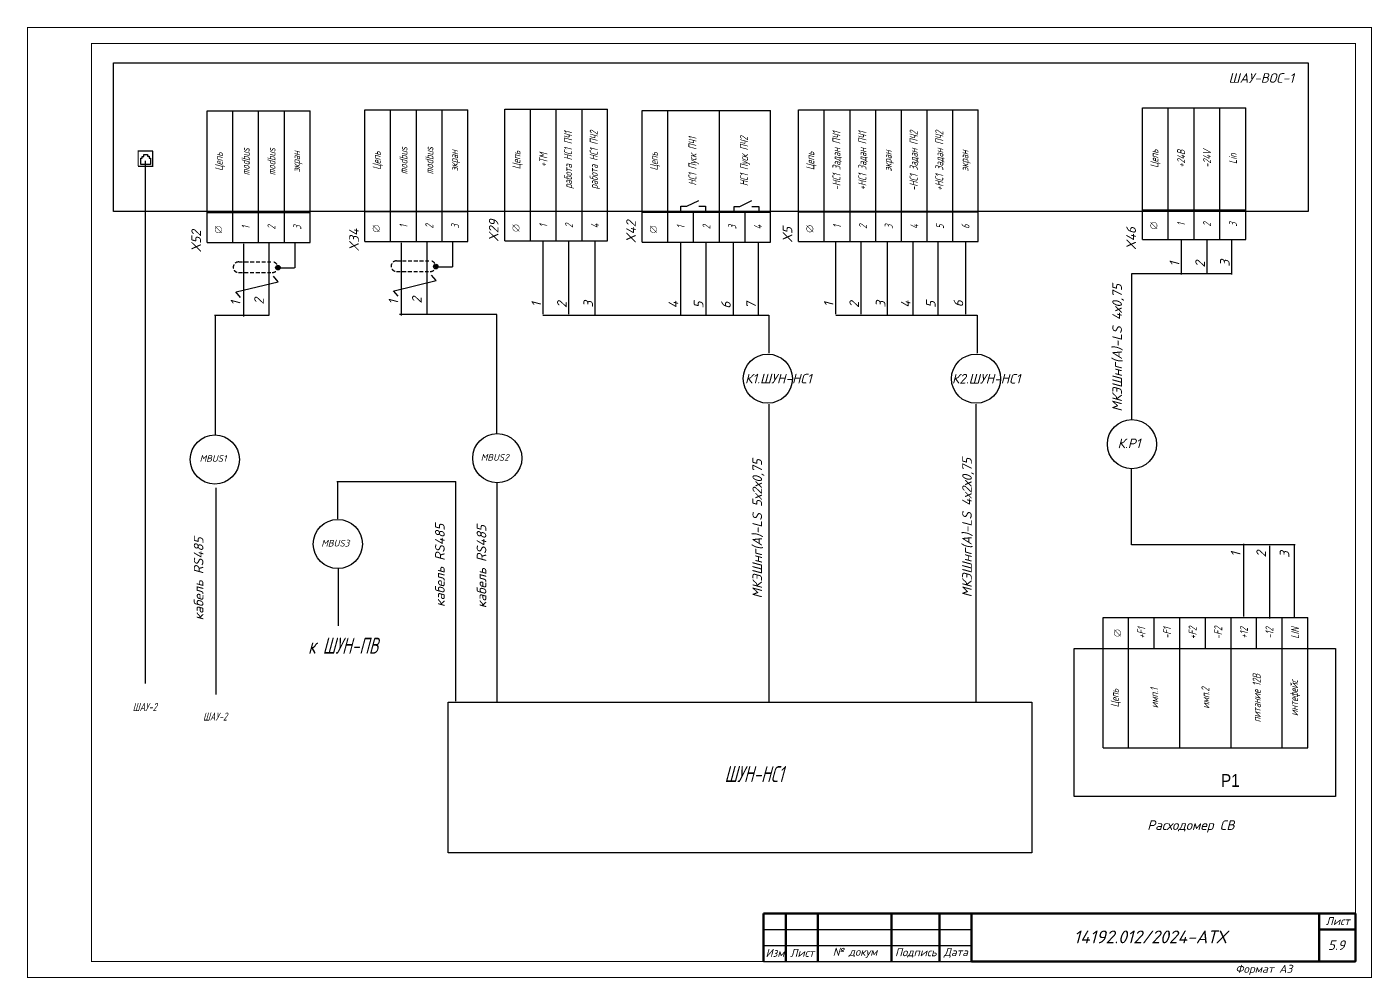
# Model space of a CAD drawing. Header units: millimetres. Extents: x 1510 to 10524, y 7125 to 13164.
# Drawn here: x 6987.4 to 7407.7, y 9588 to 9885.3 of the extents above; entities that cross this region are included whole.
import ezdxf
from ezdxf.enums import TextEntityAlignment as Align

# ---------------------------------------------------------------- set-up
doc = ezdxf.new("R2010")
doc.units = ezdxf.units.MM
doc.header["$LTSCALE"] = 4
doc.set_wipeout_variables(frame=1)
for name, pattern in [('ACAD_ISO02W100', [15, 12, -3]), ('DASHED', [0.75, 0.5, -0.25]), ('SolidLine', [0])]:
    doc.linetypes.add(name, pattern=pattern)
for name, color, linetype in [('G', 5, 'Continuous'), ('RED_2.5mm^2', 1, 'Continuous'), ('SYMS', 7, 'Continuous'), ('Вспомогательная', 1, 'Continuous'), ('Текст', 2, 'Continuous')]:
    doc.layers.add(name, color=color, linetype=linetype)
for name, color, linetype, lineweight in [('SHTAMP', 7, 'SolidLine', 25), ('АК_ЩДУ-CВ_П4_ПОЛНАЯСХ', 141, 'Continuous', 40), ('Основеая', 5, 'Continuous', 60)]:
    doc.layers.add(name, color=color, linetype=linetype, lineweight=lineweight)
doc.styles.add('ISOCPEUR', font='isocpeui.ttf')
doc.styles.add('SC', font='wromrusc.shx', dxfattribs={"width": 0.8, "height": 2.5})
doc.styles.add('Simplex00.10.00', font='simplex.shx')
doc.styles.add('Simplex25.085.15', font='', dxfattribs={"width": 0.85, "oblique": 15, "height": 2.5})
doc.styles.add('ГОСТ', font='isocpeur.ttf', dxfattribs={"oblique": 15})
doc.styles.get('Simplex25.085.15').set_extended_font_data('GOST type A')
doc.linetypes.add('Ethernet_LINE', pattern='A,7.5,-4,["Ethernet",Standard,S=2.5,R=0,X=-2.5,Y=-1.25],-18', length=29.5)
doc.linetypes.add('Modbus_LINE', pattern='A,7.5,-4,["Modbus",Standard,S=2.5,R=0,X=-1.5,Y=-1.25],-15', length=26.5)

# ---------------------------------------------------------------- blocks, each defined once
blk = doc.blocks.new('*T261')
at = {"color": 0, "linetype": 'ByBlock', "lineweight": -2, "transparency": 16777216}
for p, q in [((0, 0), (0, 41.14)), ((0, 41.14), (32.16, 41.14)), ((8, 0), (8, 41.14)), ((16.08, 0), (16.08, 41.14)), ((24.16, 0), (24.16, 41.14)), ((32.16, 0), (32.16, 41.14)), ((0, 9.29), (32.16, 9.29))]:
    blk.add_line(p, q, dxfattribs=at)
at = {"color": 0, "lineweight": -2, "transparency": 16777216}
blk.add_line((0, 0), (32.16, 0), dxfattribs=at)
at = {"color": 0, "linetype": 'Continuous', "lineweight": -2, "transparency": 16777216, "char_height": 2.5, "attachment_point": 5, "rotation": 90, "style": 'Simplex25.085.15'}
for s, insert, width in [('Цепь', (4, 25.21), 28.8496), ('modbus', (12.04, 25.21), 28.8496), ('modbus', (20.12, 25.21), 28.8496), ('экран', (28.16, 25.21), 28.8496), ('1', (12.04, 4.64), 6.286), ('2', (20.12, 4.64), 6.286), ('3', (28.16, 4.64), 6.286)]:
    blk.add_mtext(s, dxfattribs=dict(at, insert=insert, width=width))
blk = doc.blocks.new('Клеммное соединение')
at = {"linetype": 'Continuous'}
blk.add_wipeout([(0, -1), (-0.44, -0.9), (-0.6, -0.8), (-0.71, -0.7), (-0.8, -0.6), (-0.87, -0.5), (-0.92, -0.4), (-0.95, -0.3), (-0.98, -0.2), (-0.99, -0.1), (-0.99, 0), (-0.99, 0.1), (-0.98, 0.2), (-0.95, 0.3), (-0.92, 0.4), (-0.87, 0.5), (-0.8, 0.6), (-0.71, 0.7), (-0.6, 0.8), (-0.44, 0.9), (0, 1), (0.44, 0.9), (0.6, 0.8), (0.71, 0.7), (0.8, 0.6), (0.87, 0.5), (0.92, 0.4), (0.95, 0.3), (0.98, 0.2), (0.99, 0.1), (1, 0), (0.99, -0.1), (0.98, -0.2), (0.95, -0.3), (0.92, -0.4), (0.87, -0.5), (0.8, -0.6), (0.71, -0.7), (0.6, -0.8), (0.44, -0.9)], dxfattribs=at)
at = {"color": 0, "linetype": 'Continuous', "lineweight": -2, "const_width": 0.15}
blk.add_lwpolyline([(-1.06, -1.06), (1.06, 1.06)], dxfattribs=at)
blk.add_lwpolyline([(-1, 0, 1), (1, 0, 1)], format="xyb", close=True, dxfattribs=at)
blk = doc.blocks.new('WDDOT')
for radius in [0.72, 0.449, 0.223]:
    blk.add_circle((0, 0), radius)
blk = doc.blocks.new('Формат А3')
at = {"color": 0, "linetype": 'Continuous', "const_width": 0.3}
for points in [[(-420, 297), (0, 297), (0, 0), (-420, 0)], [(-400, 5), (-400, 292), (-5, 292), (-5, 5)]]:
    blk.add_lwpolyline(points, close=True, dxfattribs=at)
at = {"color": 0, "linetype": 'Continuous', "style": 'Simplex00.10.00', "oblique": 15}
blk.add_text('Формат А3', height=2.5, dxfattribs=at).set_placement((-33.67, 2.75), align=Align.MIDDLE_CENTER)
blk = doc.blocks.new('*T274')
at = {"color": 0, "linetype": 'ByBlock', "lineweight": -2, "transparency": 16777216}
for p, q in [((0, 0), (0, 41.14)), ((0, 41.14), (32.16, 41.14)), ((8, 0), (8, 41.14)), ((16.08, 0), (16.08, 41.14)), ((24.16, 0), (24.16, 41.14)), ((32.16, 0), (32.16, 41.14)), ((0, 9.29), (32.16, 9.29))]:
    blk.add_line(p, q, dxfattribs=at)
at = {"color": 0, "lineweight": -2, "transparency": 16777216}
blk.add_line((0, 0), (32.16, 0), dxfattribs=at)
at = {"color": 0, "linetype": 'Continuous', "lineweight": -2, "transparency": 16777216, "char_height": 2.5, "attachment_point": 5, "rotation": 90, "style": 'Simplex25.085.15'}
for s, insert, width in [('работа НС1 ПЧ1', (20.12, 25.21), 28.8496), ('работа НС1 ПЧ2', (28.16, 25.21), 28.8496), ('Цепь', (4, 25.21), 28.8496), ('+ТМ', (12.04, 25.21), 28.8496), ('1', (12.04, 4.64), 6.286), ('2', (20.12, 4.64), 6.286), ('4', (28.16, 4.64), 6.286)]:
    blk.add_mtext(s, dxfattribs=dict(at, insert=insert, width=width))
blk = doc.blocks.new('*T275')
at = {"color": 0, "linetype": 'ByBlock', "lineweight": -2, "transparency": 16777216}
for p, q in [((0, 0), (0, 41.14)), ((0, 41.14), (40.16, 41.14)), ((8, 0), (8, 41.14)), ((24.16, 0), (24.16, 41.14)), ((40.16, 0), (40.16, 41.14)), ((0, 9.29), (40.16, 9.29)), ((16.08, 0), (16.08, 9.29)), ((32.16, 0), (32.16, 9.29))]:
    blk.add_line(p, q, dxfattribs=at)
at = {"color": 0, "lineweight": -2, "transparency": 16777216}
blk.add_line((0, 0), (40.16, 0), dxfattribs=at)
at = {"color": 0, "linetype": 'Continuous', "lineweight": -2, "transparency": 16777216, "char_height": 2.5, "attachment_point": 5, "rotation": 90, "style": 'Simplex25.085.15'}
for s, insert, width in [('НС1 Пуск ПЧ1', (16.08, 25.21), 28.8496), ('НС1 Пуск ПЧ2', (32.16, 25.21), 28.8496), ('Цепь', (4, 25.21), 28.8496), ('1', (12.04, 4.64), 6.286), ('2', (20.12, 4.64), 6.286), ('3', (28.16, 4.64), 6.286), ('4', (36.16, 4.64), 6.286)]:
    blk.add_mtext(s, dxfattribs=dict(at, insert=insert, width=width))
blk = doc.blocks.new('*T276')
at = {"color": 0, "linetype": 'ByBlock', "lineweight": -2, "transparency": 16777216}
for p, q in [((0, 0), (0, 41.14)), ((0, 41.14), (56.16, 41.14)), ((8, 0), (8, 41.14)), ((16.08, 0), (16.08, 41.14)), ((24.16, 0), (24.16, 41.14)), ((32.16, 0), (32.16, 41.14)), ((40.16, 0), (40.16, 41.14)), ((48.16, 0), (48.16, 41.14)), ((56.16, 0), (56.16, 41.14)), ((0, 9.29), (56.16, 9.29))]:
    blk.add_line(p, q, dxfattribs=at)
at = {"color": 0, "lineweight": -2, "transparency": 16777216}
blk.add_line((0, 0), (56.16, 0), dxfattribs=at)
at = {"color": 0, "linetype": 'Continuous', "lineweight": -2, "transparency": 16777216, "char_height": 2.5, "attachment_point": 5, "rotation": 90, "style": 'Simplex25.085.15'}
for s, insert, width in [('-НС1 Задан ПЧ1', (12.04, 25.21), 28.8496), ('+НС1 Задан ПЧ1', (20.12, 25.21), 28.8496), ('-НС1 Задан ПЧ2', (36.16, 25.21), 28.8496), ('+НС1 Задан ПЧ2', (44.16, 25.21), 28.8496), ('Цепь', (4, 25.21), 28.8496), ('экран', (28.16, 25.21), 28.8496), ('экран', (52.16, 25.21), 28.8496), ('1', (12.04, 4.64), 6.286), ('2', (20.12, 4.64), 6.286), ('3', (28.16, 4.64), 6.286), ('4', (36.16, 4.64), 6.286), ('5', (44.16, 4.64), 6.286), ('6', (52.16, 4.64), 6.286)]:
    blk.add_mtext(s, dxfattribs=dict(at, insert=insert, width=width))
blk = doc.blocks.new('*T273')
at = {"color": 0, "linetype": 'ByBlock', "lineweight": -2, "transparency": 16777216}
for p, q in [((0, 0), (0, 41.14)), ((0, 41.14), (32.16, 41.14)), ((8, 0), (8, 41.14)), ((16.08, 0), (16.08, 41.14)), ((24.16, 0), (24.16, 41.14)), ((32.16, 0), (32.16, 41.14)), ((0, 9.29), (32.16, 9.29))]:
    blk.add_line(p, q, dxfattribs=at)
at = {"color": 0, "lineweight": -2, "transparency": 16777216}
blk.add_line((0, 0), (32.16, 0), dxfattribs=at)
at = {"color": 0, "linetype": 'Continuous', "lineweight": -2, "transparency": 16777216, "char_height": 2.5, "attachment_point": 5, "rotation": 90, "style": 'Simplex25.085.15'}
for s, insert, width in [('Цепь', (4, 25.21), 28.8496), ('modbus', (12.04, 25.21), 28.8496), ('modbus', (20.12, 25.21), 28.8496), ('экран', (28.16, 25.21), 28.8496), ('1', (12.04, 4.64), 6.286), ('2', (20.12, 4.64), 6.286), ('3', (28.16, 4.64), 6.286)]:
    blk.add_mtext(s, dxfattribs=dict(at, insert=insert, width=width))
blk = doc.blocks.new('*T268')
at = {"color": 0, "linetype": 'ByBlock', "lineweight": -2, "transparency": 16777216}
for p, q in [((0, 0), (0, 41.14)), ((0, 41.14), (32.24, 41.14)), ((8, 0), (8, 41.14)), ((16.08, 0), (16.08, 41.14)), ((24.16, 0), (24.16, 41.14)), ((32.24, 0), (32.24, 41.14)), ((0, 9.29), (32.24, 9.29))]:
    blk.add_line(p, q, dxfattribs=at)
at = {"color": 0, "lineweight": -2, "transparency": 16777216}
blk.add_line((0, 0), (32.24, 0), dxfattribs=at)
at = {"color": 0, "linetype": 'Continuous', "lineweight": -2, "transparency": 16777216, "char_height": 2.5, "attachment_point": 5, "rotation": 90, "style": 'Simplex25.085.15'}
for s, insert, width in [('Цепь', (4, 25.21), 28.8496), ('+24B', (12.04, 25.21), 28.8496), ('-24V', (20.12, 25.21), 28.8496), ('Lin', (28.2, 25.21), 28.8496), ('1', (12.04, 4.64), 6.286), ('2', (20.12, 4.64), 6.286), ('3', (28.2, 4.64), 6.286)]:
    blk.add_mtext(s, dxfattribs=dict(at, insert=insert, width=width))
blk = doc.blocks.new('*T269')
at = {"color": 0, "linetype": 'ByBlock', "lineweight": -2, "transparency": 16777216}
for p, q in [((0, 0), (0, 40.67)), ((0, 40.67), (64, 40.67)), ((8, 0), (8, 40.67)), ((16, 31), (16, 40.67)), ((24, 0), (24, 40.67)), ((32, 31), (32, 40.67)), ((40, 0), (40, 40.67)), ((48, 31), (48, 40.67)), ((56, 0), (56, 40.67)), ((64, 0), (64, 40.67)), ((0, 31), (64, 31)), ((8, 0), (64, 0))]:
    blk.add_line(p, q, dxfattribs=at)
at = {"color": 0, "lineweight": -2, "transparency": 16777216}
blk.add_line((0, 0), (8, 0), dxfattribs=at)
at = {"color": 0, "linetype": 'Continuous', "lineweight": -2, "transparency": 16777216, "char_height": 2.5, "attachment_point": 5, "rotation": 90, "style": 'Simplex25.085.15'}
for s, insert, width in [('+F1', (12, 35.83), 6.6745), ('-F1', (20, 35.83), 6.6745), ('+F2', (28, 35.83), 6.6745), ('-F2', (36, 35.83), 6.6745), ('+12', (44, 35.83), 6.6745), ('-12', (52, 35.83), 6.6745), ('LIN', (60, 35.83), 6.6745), ('питание 12В', (48, 15.5), 27.9958), ('интефейс', (60, 15.5), 27.9958), ('Цепь', (4, 15.5), 27.9958), ('имп.1', (16, 15.5), 27.9958), ('имп.2', (32, 15.5), 27.9958)]:
    blk.add_mtext(s, dxfattribs=dict(at, insert=insert, width=width))

msp = doc.modelspace()

# ---------------------------------------------------------------- linework, layer by layer
at = {"ltscale": 0.2}
for p, q in [((7022.94, 9842.36), (7022.94, 9844.25)), ((7022.94, 9844.25), (7023.34, 9844.25)), ((7023.34, 9844.25), (7023.34, 9844.86)), ((7023.34, 9844.86), (7023.94, 9844.86)), ((7023.94, 9844.86), (7023.94, 9845.45)), ((7023.94, 9845.45), (7025.02, 9845.45)), ((7023.97, 9845.45), (7025.01, 9845.45)), ((7025.01, 9845.45), (7025.01, 9844.87)), ((7025.01, 9844.87), (7025.61, 9844.87)), ((7025.61, 9844.87), (7025.61, 9844.25)), ((7025.61, 9844.25), (7026.01, 9844.25)), ((7026.01, 9844.25), (7026.01, 9842.36)), ((7026.01, 9842.36), (7022.94, 9842.36))]:
    msp.add_line(p, q, dxfattribs=at)
at = {"linetype": 'DASHED', "ltscale": 0.6}
for p, q in [((7053.55, 9811.85), (7063.61, 9811.85)), ((7102.87, 9812.17), (7112.94, 9812.17)), ((7053.49, 9808.56), (7063.55, 9808.56)), ((7102.82, 9808.88), (7112.87, 9808.88))]:
    msp.add_line(p, q, dxfattribs=at)
at = {"linetype": 'ACAD_ISO02W100'}
for p, q in [((7065.74, 9810.06), (7071.02, 9810.06)), ((7115.06, 9810.38), (7120.35, 9810.38))]:
    msp.add_line(p, q, dxfattribs=at)
at = {"ltscale": 0.6}
for p, q in [((7052.75, 9802.51), (7065.91, 9805.69)), ((7065.9, 9805.69), (7064.44, 9807.41)), ((7102.07, 9802.83), (7115.24, 9806.01)), ((7115.22, 9806.01), (7113.76, 9807.74)), ((7054.08, 9800.78), (7052.62, 9802.51)), ((7103.4, 9801.11), (7101.94, 9802.83))]:
    msp.add_line(p, q, dxfattribs=at)
at = {"color": 7, "ltscale": 0.2}
msp.add_lwpolyline([(7014.45, 9874.08), (7387.64, 9874.08), (7387.64, 9827.62), (7014.45, 9827.62)], close=True, dxfattribs=at)
at = {"color": 0, "ltscale": 1.2}
msp.add_lwpolyline([(7314.6, 9691.01), (7396.27, 9691.01), (7396.27, 9644.78), (7314.6, 9644.78)], close=True, dxfattribs=at)
at = {"ltscale": 0.6}
msp.add_lwpolyline([(7118.94, 9674.31), (7301.36, 9674.31), (7301.36, 9627.16), (7118.94, 9627.16)], close=True, dxfattribs=at)
at = {"linetype": 'DASHED', "ltscale": 0.6}
for centre, start, end in [((7053.47, 9810.21), 87.3959, 270), ((7064.1, 9810.19), 267.3959, 90), ((7102.8, 9810.54), 87.3959, 270), ((7113.42, 9810.52), 267.3959, 90)]:
    msp.add_arc(centre, 1.64, start, end, dxfattribs=at)
at = {"layer": 'G', "color": 0, "ltscale": 0.2}
for p, q in [((7193.51, 9829.29), (7197.26, 9831.09)), ((7210.11, 9829.21), (7213.86, 9831.01)), ((7191.7, 9827.43), (7191.7, 9829.29)), ((7191.7, 9829.29), (7193.51, 9829.29)), ((7197.26, 9829.29), (7199.41, 9829.29)), ((7199.41, 9829.29), (7199.41, 9827.49)), ((7208.3, 9827.35), (7208.3, 9829.21)), ((7208.3, 9829.21), (7210.11, 9829.21)), ((7213.86, 9829.21), (7216.01, 9829.21)), ((7216.01, 9829.21), (7216.01, 9827.41))]:
    msp.add_line(p, q, dxfattribs=at)
at = {"layer": 'G', "color": 3, "ltscale": 0.2}
msp.add_line((7062.99, 9795.16), (7045.97, 9795.16), dxfattribs=at)
at = {"layer": 'G', "color": 0}
for points in [[(7219.19, 9767.43), (7219.19, 9674.3)], [(7283.9, 9767.44), (7283.9, 9674.31)]]:
    msp.add_lwpolyline(points, dxfattribs=at)
at = {"layer": 'RED_2.5mm^2', "color": 5, "linetype": 'Ethernet_LINE', "ltscale": 0.2}
msp.add_line((7024.39, 9680.09), (7024.39, 9843.46), dxfattribs=at)
at = {"layer": 'RED_2.5mm^2', "color": 6, "linetype": 'Modbus_LINE', "ltscale": 0.2}
for p, q in [((7046.29, 9757.79), (7046.29, 9794.93)), ((7134.22, 9795.48), (7103.81, 9795.48)), ((7134.22, 9758.19), (7134.22, 9795.48)), ((7084.19, 9743.22), (7121.33, 9743.22)), ((7084.49, 9731.57), (7084.49, 9743.22)), ((7121.33, 9674.54), (7121.33, 9743.22)), ((7134.33, 9674.16), (7134.33, 9742.83)), ((7046.47, 9676.68), (7046.47, 9741.25))]:
    msp.add_line(p, q, dxfattribs=at)
msp.add_lwpolyline([(7084.64, 9716.03), (7084.64, 9698.13)], dxfattribs=at)
at = {"layer": 'SYMS', "linetype": 'Continuous', "ltscale": 0.2}
for p, q in [((7280.63, 9818.26), (7280.63, 9795.58)), ((7348.02, 9818.92), (7348.02, 9807.95)), ((7356.01, 9818.9), (7356.01, 9808.43)), ((7363.75, 9818.93), (7363.75, 9807.96)), ((7054.99, 9817.49), (7054.99, 9794.8)), ((7062.99, 9817.84), (7062.99, 9795.16)), ((7071.03, 9817.85), (7071.03, 9810.01)), ((7104.32, 9817.81), (7104.32, 9795.13)), ((7112.31, 9818.16), (7112.31, 9795.48)), ((7120.36, 9818.18), (7120.36, 9810.33)), ((7148.61, 9818.2), (7148.61, 9795.51)), ((7156.59, 9818.18), (7156.59, 9795.5)), ((7164.78, 9818.1), (7164.78, 9795.42)), ((7191.62, 9817.94), (7191.62, 9795.25)), ((7199.47, 9817.88), (7199.47, 9795.2)), ((7208.01, 9817.83), (7208.01, 9795.14)), ((7215.87, 9817.77), (7215.87, 9795.08)), ((7239.96, 9818.2), (7239.96, 9795.51)), ((7247.94, 9818.18), (7247.94, 9795.5)), ((7256.13, 9818.1), (7256.13, 9795.42)), ((7264.16, 9818.1), (7264.16, 9795.42)), ((7272.02, 9818.05), (7272.02, 9795.36)), ((7367.5, 9723.72), (7367.5, 9701.04)), ((7375.6, 9723.12), (7375.6, 9700.43)), ((7383.29, 9723.4), (7383.29, 9700.72))]:
    msp.add_line(p, q, dxfattribs=at)
at = {"layer": 'SYMS', "linetype": 'Continuous', "lineweight": 30, "ltscale": 0.2}
for points in [[(7363.87, 9808.11), (7332.53, 9808.11), (7332.53, 9762.57)], [(7148.61, 9795.25), (7219.17, 9795.25), (7219.17, 9783.37)], [(7240.07, 9795.25), (7284.25, 9795.25), (7284.25, 9783.37)], [(7383.6, 9723.41), (7332.44, 9723.41), (7332.44, 9747.21)]]:
    msp.add_lwpolyline(points, dxfattribs=at)
at = {"layer": 'SYMS', "linetype": 'Continuous', "ltscale": 0.2}
for centre in [(7218.84, 9775.38), (7283.92, 9775.38), (7332.63, 9754.89)]:
    msp.add_circle(centre, 7.68, dxfattribs=at)
at = {"layer": 'SYMS', "color": 7, "linetype": 'Continuous', "ltscale": 0.2}
for centre in [(7046.07, 9750.11), (7134.33, 9750.51), (7084.51, 9723.7)]:
    msp.add_circle(centre, 7.68, dxfattribs=at)
at = {"layer": 'АК_ЩДУ-CВ_П4_ПОЛНАЯСХ', "color": 7, "const_width": 0.4}
for points in [[(7026.77, 9846.54), (7022.01, 9846.54)], [(7022.13, 9846.65), (7022.13, 9846.65), (7022.13, 9841.87)], [(7026.66, 9846.54), (7026.66, 9846.54), (7026.66, 9841.75)], [(7026.66, 9846.54), (7026.66, 9846.54), (7026.66, 9841.75)], [(7026.86, 9841.75), (7022.08, 9841.75)]]:
    msp.add_lwpolyline(points, dxfattribs=at)
at = {"layer": 'Вспомогательная', "color": 7}
for p, q in [((7217.51, 9603.17), (7282.51, 9603.17)), ((7217.51, 9598.17), (7282.51, 9598.17)), ((7217.51, 9593.17), (7282.51, 9593.17))]:
    msp.add_line(p, q, dxfattribs=at)
at = {"layer": 'Основеая', "color": 7}
for p, q in [((7217.51, 9608.17), (7217.51, 9593.17)), ((7402.51, 9608.17), (7217.51, 9608.17)), ((7224.51, 9608.17), (7224.51, 9593.17)), ((7234.51, 9608.17), (7234.51, 9593.17)), ((7257.51, 9608.17), (7257.51, 9593.17)), ((7272.51, 9608.17), (7272.51, 9593.17)), ((7282.51, 9608.17), (7282.51, 9593.17)), ((7391.08, 9608.17), (7391.08, 9593.17)), ((7402.51, 9608.17), (7402.51, 9593.17)), ((7391.08, 9603.17), (7402.51, 9603.17)), ((7402.51, 9593.17), (7282.51, 9593.17))]:
    msp.add_line(p, q, dxfattribs=at)

# ---------------------------------------------------------------- block references
for name, p in [('*T273', (7043.66, 9817.97)), ('*T261', (7092.98, 9818.29)), ('*T274', (7136.66, 9818.47)), ('*T275', (7179.58, 9818.08)), ('*T276', (7228.46, 9818.23)), ('*T268', (7335.96, 9818.9)), ('*T269', (7323.59, 9660.02))]:
    msp.add_blockref(name, p)
at = {"layer": 'SYMS', "ltscale": 0.2}
for p in [(7065.8, 9810.07), (7115.12, 9810.4)]:
    msp.add_blockref('WDDOT', p, dxfattribs=at)

# ---------------------------------------------------------------- texts
at = {"style": 'Simplex25.085.15', "oblique": 15, "width": 0.85}
for s, height, p in [('к ШУН-ПВ', 5, (7075.24, 9689.41)), ('ШАУ-2', 2.5, (7020.41, 9671.51)), ('ШАУ-2', 2.5, (7042.4, 9668.53)), ('ШУН-НС1', 5, (7205.32, 9649.3))]:
    msp.add_text(s, height=height, dxfattribs=at).set_placement(p)
at = {"linetype": 'Continuous', "style": 'SC', "width": 0.9}
msp.add_text('Р1', height=3.98, dxfattribs=at).set_placement((7360.44, 9647.8))
at = {"layer": 'SHTAMP', "color": 0, "style": 'ISOCPEUR'}
msp.add_text('14192.012/2024-АТХ', height=4, dxfattribs=at).set_placement((7338.28, 9598.9), align=Align.CENTER)
at = {"layer": 'SYMS', "linetype": 'Continuous', "ltscale": 0.2, "style": 'ГОСТ', "oblique": 15}
for s, height, p in [('ШАУ-ВОС-1', 3, (7362.82, 9867.85)), ('К1.ШУН-НС1', 3, (7211.72, 9773.89)), ('К2.ШУН-НС1', 3, (7276.39, 9773.85)), ('К.P1', 3, (7328.14, 9753.64)), ('MBUS1', 2.1, (7041.33, 9749.38)), ('MBUS2', 2.1, (7129.17, 9749.71)), ('MBUS3', 2.1, (7079.35, 9722.9)), ('Расходомер CВ', 3, (7337.41, 9634.33))]:
    msp.add_text(s, height=height, dxfattribs=at).set_placement(p)
for s, p in [('X29', (7134.7, 9818.13)), ('X42', (7177.61, 9817.74)), ('X5', (7226.5, 9817.89)), ('X46', (7333.88, 9815.61)), ('X52', (7041.76, 9814.84)), ('X34', (7091.08, 9815.16)), ('1', (7347.42, 9810.4)), ('2', (7355.42, 9810.11)), ('3', (7363.15, 9810.4)), ('МКЭШнг(А)-LS 4х0,75', (7329.49, 9765.08)), ('1', (7054.05, 9798.16)), ('2', (7061.37, 9798.53)), ('1', (7103.38, 9798.48)), ('2', (7110.7, 9798.86)), ('1', (7148.01, 9797.75)), ('2', (7156.01, 9797.46)), ('3', (7164.26, 9797.56)), ('4', (7190.88, 9797.37)), ('5', (7198.74, 9797.31)), ('6', (7207.28, 9797.25)), ('7', (7215.13, 9797.2)), ('1', (7239.36, 9797.75)), ('2', (7247.36, 9797.47)), ('3', (7255.61, 9797.57)), ('4', (7263.43, 9797.53)), ('5', (7271.28, 9797.48)), ('6', (7279.9, 9797.69)), ('МКЭШнг(А)-LS 4х2х0,75', (7282.59, 9707.03)), ('МКЭШнг(А)-LS 5х2х0,75', (7217.06, 9706.7)), ('кабель RS485 ', (7117.9, 9704.04)), ('кабель RS485 ', (7130.9, 9703.66)), ('кабель RS485 ', (7042.52, 9699.84)), ('1', (7366.51, 9719.69)), ('2', (7374.52, 9719.51)), ('3', (7381.8, 9719.37))]:
    msp.add_text(s, height=3, rotation=90, dxfattribs=at).set_placement(p)
at = {"layer": 'SYMS', "color": 7, "linetype": 'Continuous', "ltscale": 0.2, "style": 'ГОСТ', "oblique": 15}
msp.add_text('5.9', height=3, dxfattribs=at).set_placement((7393.89, 9596.82))
at = {"layer": 'Текст', "color": 7, "char_height": 2.5, "style": 'ГОСТ'}
for s, insert, width, attachment_point in [('{\\fISOCPEUR|b0|i0|c204|p34;Лист}', (7400.69, 9605.84), 11.4585, 6), ('{\\fISOCPEUR|b0|i0|c204|p34;Изм}', (7221.11, 9595.9), 7, 5), ('{\\fISOCPEUR|b0|i0|c204|p34;Лист}', (7229.61, 9595.9), 10, 5), ('{\\fISOCPEUR|b0|i0|c204|p34;№ докум}', (7246.11, 9595.9), 23, 5), ('{\\fISOCPEUR|b0|i0|c204|p34;Подпись}', (7265.11, 9595.9), 15, 5), ('{\\fISOCPEUR|b0|i0|c204|p34;Дата}', (7277.61, 9595.9), 10, 5)]:
    msp.add_mtext(s, dxfattribs=dict(at, insert=insert, width=width, attachment_point=attachment_point))

# ---------------------------------------------------------------- next in the draw order: block references
at = {"rotation": 90}
msp.add_blockref('Клеммное соединение', (7096.51, 9822.27), dxfattribs=at)

# ---------------------------------------------------------------- next in the draw order: block references
msp.add_blockref('Формат А3', (7407.51, 9588.17))

# ---------------------------------------------------------------- next in the draw order: block references
for p in [(7047.18, 9821.95), (7140.18, 9822.45), (7183.1, 9822.06), (7231.99, 9822.21), (7339.48, 9823.22), (7328.09, 9695.87)]:
    msp.add_blockref('Клеммное соединение', p, dxfattribs=at)

doc.saveas('drawing.dxf')
